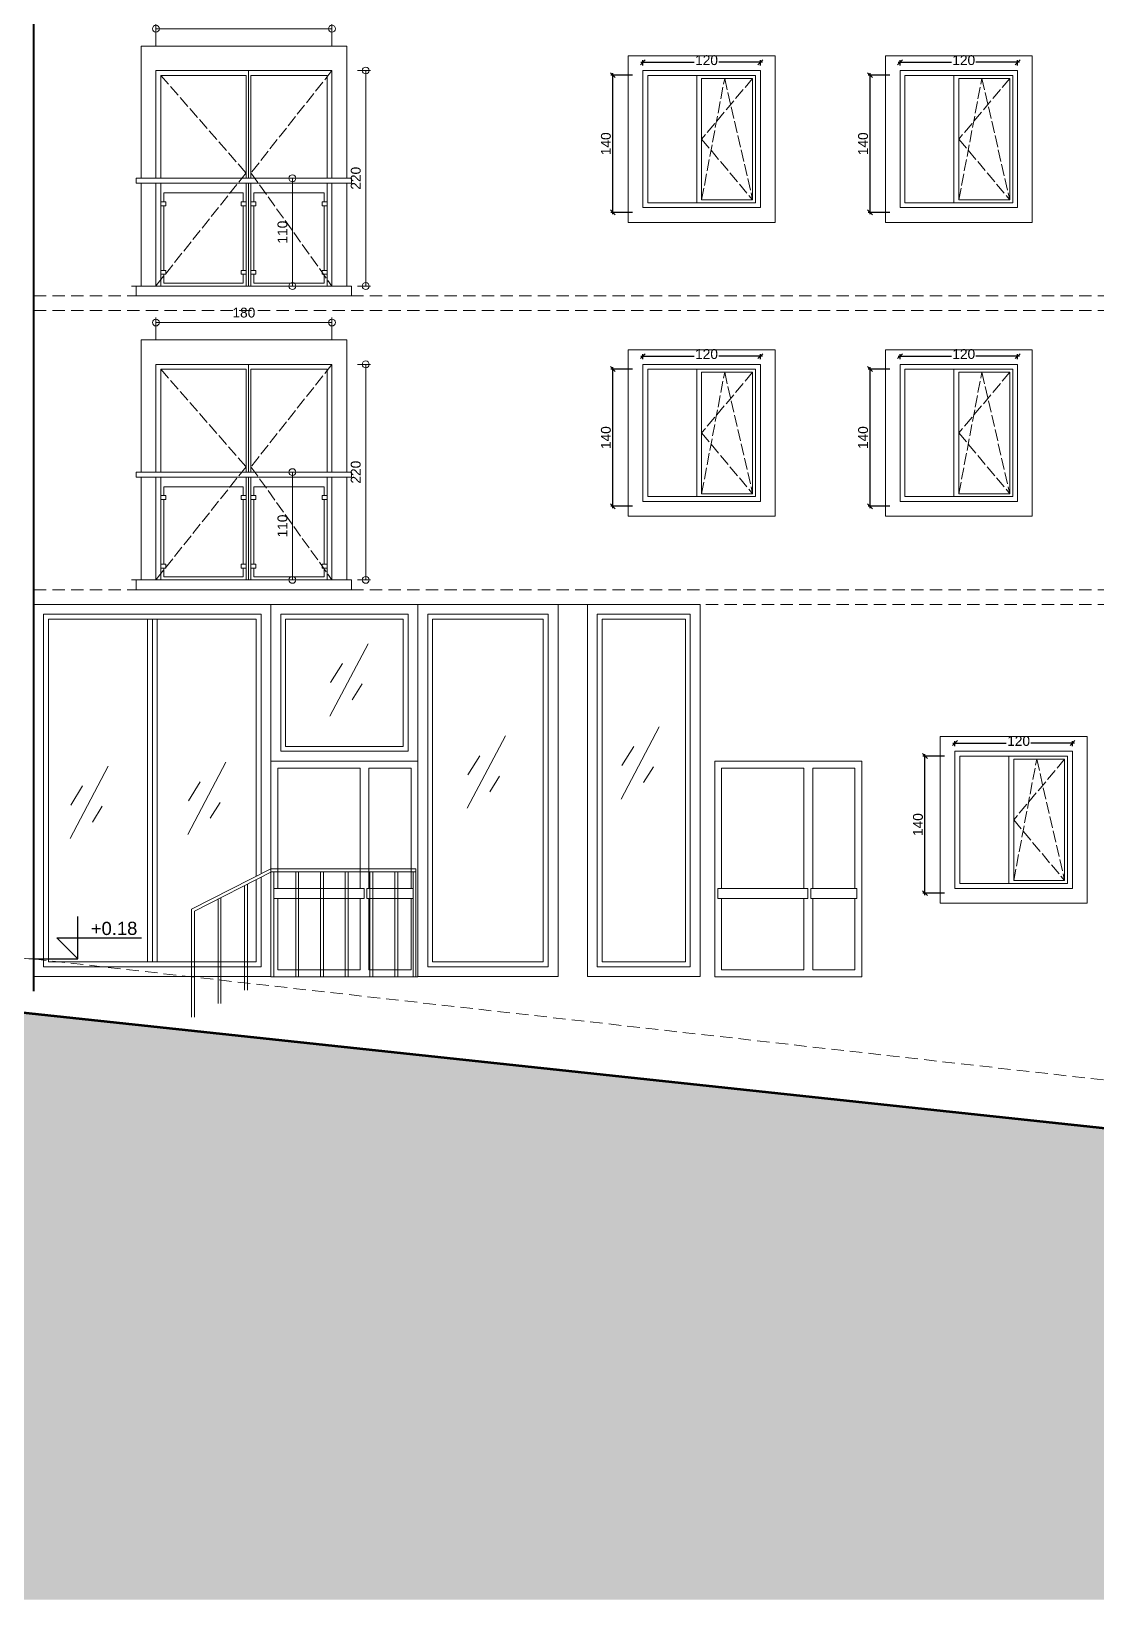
# Model space of a CAD drawing. Header units: millimetres. Extents: x 2990 to 12965, y 2692 to 30610.
# Drawn here: x 8944 to 10031, y 27394 to 28995 of the extents above; entities that cross this region are included whole.
import ezdxf

# ---------------------------------------------------------------- set-up
doc = ezdxf.new("R2010")
doc.units = ezdxf.units.MM
doc.linetypes.add('ACAD_ISO02W100', pattern=[15, 12, -3])
doc.linetypes.add('HIDDENX2', pattern=[19.05, 12.7, -6.35])
for name, color, linetype, lineweight in [('SEM_DUVAR1', 136, 'Continuous', 40), ('SEM_IC OLCU', 140, 'Continuous', 13), ('SEM_KOLON1', 244, 'Continuous', 60), ('SEM_MERDİVEN1', 15, 'Continuous', 13), ('SEM_PENCERE', 133, 'Continuous', 13), ('SEM_TARAMA', 253, 'Continuous', 5), ('SEM_TEFRIS', 225, 'Continuous', 9), ('SEM_YAZI2', 53, 'Continuous', 9)]:
    doc.layers.add(name, color=color, linetype=linetype, lineweight=lineweight)
doc.layers.add('SEM_KOT', color=173, linetype='Continuous')
doc.styles.add('arial_1_18', font='arial.ttf', dxfattribs={"height": 0.2})
doc.styles.get("Standard").update_dxf_attribs({"font": 'arial.ttf'})
doc.styles.add('ÖLÇÜ YAZI', font='arial.ttf')
doc.dimstyles.new('1-50-İC', dxfattribs={"dimtxt": 10, "dimasz": 7, "dimexe": 5, "dimexo": 25, "dimgap": 5, "dimtad": 1, "dimdec": 0, "dimtxsty": 'Standard', "dimblk": 'ORIGIN', "dimcen": 5, "dimdle": 7, "dimclrd": 256, "dimclre": 256, "dimclrt": 256, "dimadec": 0, "dimazin": 0, "dimtfac": 1, "dimtdec": 0, "dimtix": 1, "dimtmove": 0, "dimatfit": 3, "dimldrblk": 'ORIGIN', "dimfxl": 1, "dimlwd": -1, "dimlwe": -1, "dimarcsym": 0})
doc.dimstyles.new('ÖLÇÜ50', dxfattribs={"dimscale": 100, "dimtxt": 0.1, "dimasz": 0.05, "dimexe": 0.02, "dimexo": 0.1, "dimgap": 0.02, "dimtad": 1, "dimdec": 0, "dimrnd": 0.5, "dimzin": 9, "dimdsep": 46, "dimtxsty": 'ÖLÇÜ YAZI', "dimblk": 'OBLIQUE', "dimcen": 0, "dimdle": 0.02, "dimclrd": 256, "dimclre": 256, "dimclrt": 256, "dimadec": 0, "dimazin": 0, "dimtfac": 1, "dimtdec": 0, "dimtix": 1, "dimtmove": 2, "dimatfit": 3, "dimldrblk": 'DOT', "dimfxl": 0.2, "dimfxlon": 1, "dimarcsym": 0})

# ---------------------------------------------------------------- blocks, each defined once
blk = doc.blocks.new('_Oblique')
at = {"color": 0, "linetype": 'ByBlock', "lineweight": -2}
blk.add_line((-0.5, -0.5), (0.5, 0.5), dxfattribs=at)
blk = doc.blocks.new('*D1835')
at = {"layer": 'Defpoints', "color": 0, "transparency": 16777216}
for p in [(9856.1, 28255.4), (9887.8, 28255.4), (9887.8, 28115.4)]:
    blk.add_point(p, dxfattribs=at)
at = {"layer": 'SEM_IC OLCU', "lineweight": -2, "transparency": 16777216}
for p, q in [((9856.1, 28113.4), (9856.1, 28257.4)), ((9876.1, 28255.4), (9854.1, 28255.4)), ((9876.1, 28115.4), (9854.1, 28115.4))]:
    blk.add_line(p, q, dxfattribs=at)
at = {"layer": 'SEM_IC OLCU', "lineweight": -2, "transparency": 16777216, "xscale": 5, "yscale": 5, "zscale": 5}
for p, rotation in [((9856.1, 28255.4), 90), ((9856.1, 28115.4), 270)]:
    blk.add_blockref('_Oblique', p, dxfattribs=dict(at, rotation=rotation))
at = {"layer": 'SEM_IC OLCU', "transparency": 16777216, "insert": (9849, 28185.4), "char_height": 10, "attachment_point": 5, "rotation": 90, "style": 'ÖLÇÜ YAZI'}
blk.add_mtext('140', dxfattribs=at)
blk = doc.blocks.new('_Dot')
at = {"color": 0, "linetype": 'ByBlock', "lineweight": -2}
blk.add_line((-0.5, 0), (-1, 0), dxfattribs=at)
at = {"color": 0, "linetype": 'ByBlock', "const_width": 0.5}
blk.add_lwpolyline([(-0.25, 0, 1), (0.25, 0, 1)], format="xyb", close=True, dxfattribs=at)
blk = doc.blocks.new('*D1836')
at = {"layer": 'Defpoints', "color": 0, "transparency": 16777216}
for p in [(10006.7, 28268.6), (9886.7, 28255.4), (10006.7, 28255.4)]:
    blk.add_point(p, dxfattribs=at)
at = {"layer": 'SEM_IC OLCU', "lineweight": -2, "transparency": 16777216}
for p, q in [((9884.7, 28268.6), (9939.1, 28268.6)), ((9886.7, 28265.4), (9886.7, 28270.6)), ((10008.7, 28268.6), (9964.2, 28268.6)), ((10006.7, 28265.4), (10006.7, 28270.6))]:
    blk.add_line(p, q, dxfattribs=at)
at = {"layer": 'SEM_IC OLCU', "lineweight": -2, "transparency": 16777216, "xscale": 5, "yscale": 5, "zscale": 5, "rotation": 180}
blk.add_blockref('_Oblique', (9886.7, 28268.6), dxfattribs=at)
at = {"layer": 'SEM_IC OLCU', "lineweight": -2, "transparency": 16777216, "xscale": 5, "yscale": 5, "zscale": 5}
blk.add_blockref('_Oblique', (10006.7, 28268.6), dxfattribs=at)
at = {"layer": 'SEM_IC OLCU', "transparency": 16777216, "insert": (9951.7, 28270.7), "char_height": 10, "attachment_point": 5, "style": 'ÖLÇÜ YAZI'}
blk.add_mtext('120', dxfattribs=at)
blk = doc.blocks.new('gfdg')
at = {"layer": 'SEM_TEFRIS'}
for points in [[(35054, 5138.7), (35204, 5138.7), (35204, 5358.7), (35054, 5358.7)], [(35057, 5218.7), (35057, 5228.7), (35149, 5228.7), (35149, 5218.7)], [(35152, 5228.7), (35199, 5228.7), (35199, 5218.7), (35152, 5218.7)]]:
    blk.add_lwpolyline(points, close=True, dxfattribs=at)
for points in [[(35145, 5228.7), (35145, 5351.7), (35061, 5351.7), (35061, 5228.7)], [(35197, 5228.7), (35197, 5351.7), (35154, 5351.7), (35154, 5228.7)], [(35061, 5171.7), (35061, 5218.7), (35061, 5145.7), (35145, 5145.7), (35145, 5218.7)], [(35154, 5211.7), (35154, 5218.7), (35154, 5145.7), (35197, 5145.7), (35197, 5218.7)]]:
    blk.add_lwpolyline(points, dxfattribs=at)
blk = doc.blocks.new('_Origin')
at = {"color": 0, "linetype": 'ByBlock', "lineweight": -2}
blk.add_line((0, 0), (-1, 0), dxfattribs=at)
blk.add_circle((0, 0), 0.5, dxfattribs=at)
blk = doc.blocks.new('*D1837')
at = {"layer": 'Defpoints', "color": 0, "transparency": 16777216}
for p in [(9210.5, 28545.2), (9210.5, 28435.2), (9210.5, 28435.2)]:
    blk.add_point(p, dxfattribs=at)
at = {"layer": 'SEM_IC OLCU', "transparency": 16777216}
for p, q in [((9235.5, 28545.2), (9215.5, 28545.2)), ((9210.5, 28538.2), (9210.5, 28442.2)), ((9235.5, 28435.2), (9215.5, 28435.2))]:
    blk.add_line(p, q, dxfattribs=at)
at = {"layer": 'SEM_IC OLCU', "transparency": 16777216, "xscale": 7, "yscale": 7, "zscale": 7}
for p, rotation in [((9210.5, 28545.2), 90), ((9210.5, 28435.2), 270)]:
    blk.add_blockref('_Origin', p, dxfattribs=dict(at, rotation=rotation))
at = {"layer": 'SEM_IC OLCU', "transparency": 16777216, "insert": (9200.4, 28490.2), "char_height": 10, "attachment_point": 5, "rotation": 90}
blk.add_mtext('110', dxfattribs=at)
blk = doc.blocks.new('*D1838')
at = {"layer": 'Defpoints', "color": 0, "transparency": 16777216}
for p in [(9252, 28655.2), (9252, 28435.2), (9285.3, 28435.2)]:
    blk.add_point(p, dxfattribs=at)
at = {"layer": 'SEM_IC OLCU', "transparency": 16777216}
for p, q in [((9277, 28655.2), (9290.3, 28655.2)), ((9285.3, 28648.2), (9285.3, 28442.2)), ((9277, 28435.2), (9290.3, 28435.2))]:
    blk.add_line(p, q, dxfattribs=at)
at = {"layer": 'SEM_IC OLCU', "transparency": 16777216, "xscale": 7, "yscale": 7, "zscale": 7}
for p, rotation in [((9285.3, 28655.2), 90), ((9285.3, 28435.2), 270)]:
    blk.add_blockref('_Origin', p, dxfattribs=dict(at, rotation=rotation))
at = {"layer": 'SEM_IC OLCU', "transparency": 16777216, "insert": (9275.2, 28545.2), "char_height": 10, "attachment_point": 5, "rotation": 90}
blk.add_mtext('220', dxfattribs=at)
blk = doc.blocks.new('*D1839')
at = {"layer": 'Defpoints', "color": 0, "transparency": 16777216}
for p in [(9250.9, 28697.9), (9071.2, 28655.2), (9250.9, 28655.2)]:
    blk.add_point(p, dxfattribs=at)
at = {"layer": 'SEM_IC OLCU', "transparency": 16777216}
for p, q in [((9071.2, 28680.2), (9071.2, 28702.9)), ((9078.2, 28697.9), (9243.9, 28697.9)), ((9250.9, 28680.2), (9250.9, 28702.9))]:
    blk.add_line(p, q, dxfattribs=at)
at = {"layer": 'SEM_IC OLCU', "transparency": 16777216, "xscale": 7, "yscale": 7, "zscale": 7, "rotation": 180}
blk.add_blockref('_Origin', (9071.2, 28697.9), dxfattribs=at)
at = {"layer": 'SEM_IC OLCU', "transparency": 16777216, "xscale": 7, "yscale": 7, "zscale": 7}
blk.add_blockref('_Origin', (9250.9, 28697.9), dxfattribs=at)
at = {"layer": 'SEM_IC OLCU', "transparency": 16777216, "insert": (9161, 28708), "char_height": 10, "attachment_point": 5}
blk.add_mtext('180', dxfattribs=at)
blk = doc.blocks.new('*D1840')
at = {"layer": 'Defpoints', "color": 0, "transparency": 16777216}
for p in [(9537.6, 28650.4), (9569.3, 28650.4), (9569.3, 28510.4)]:
    blk.add_point(p, dxfattribs=at)
at = {"layer": 'SEM_IC OLCU', "lineweight": -2, "transparency": 16777216}
for p, q in [((9557.6, 28650.4), (9535.6, 28650.4)), ((9537.6, 28508.4), (9537.6, 28652.4)), ((9557.6, 28510.4), (9535.6, 28510.4))]:
    blk.add_line(p, q, dxfattribs=at)
at = {"layer": 'SEM_IC OLCU', "lineweight": -2, "transparency": 16777216, "xscale": 5, "yscale": 5, "zscale": 5}
for p, rotation in [((9537.6, 28650.4), 90), ((9537.6, 28510.4), 270)]:
    blk.add_blockref('_Oblique', p, dxfattribs=dict(at, rotation=rotation))
at = {"layer": 'SEM_IC OLCU', "transparency": 16777216, "insert": (9530.5, 28580.4), "char_height": 10, "attachment_point": 5, "rotation": 90, "style": 'ÖLÇÜ YAZI'}
blk.add_mtext('140', dxfattribs=at)
blk = doc.blocks.new('*D1841')
at = {"layer": 'Defpoints', "color": 0, "transparency": 16777216}
for p in [(9688.2, 28663.6), (9568.2, 28650.4), (9688.2, 28650.4)]:
    blk.add_point(p, dxfattribs=at)
at = {"layer": 'SEM_IC OLCU', "lineweight": -2, "transparency": 16777216}
for p, q in [((9566.2, 28663.6), (9620.6, 28663.6)), ((9568.2, 28660.4), (9568.2, 28665.6)), ((9690.2, 28663.6), (9645.7, 28663.6)), ((9688.2, 28660.4), (9688.2, 28665.6))]:
    blk.add_line(p, q, dxfattribs=at)
at = {"layer": 'SEM_IC OLCU', "lineweight": -2, "transparency": 16777216, "xscale": 5, "yscale": 5, "zscale": 5, "rotation": 180}
blk.add_blockref('_Oblique', (9568.2, 28663.6), dxfattribs=at)
at = {"layer": 'SEM_IC OLCU', "lineweight": -2, "transparency": 16777216, "xscale": 5, "yscale": 5, "zscale": 5}
blk.add_blockref('_Oblique', (9688.2, 28663.6), dxfattribs=at)
at = {"layer": 'SEM_IC OLCU', "transparency": 16777216, "insert": (9633.2, 28665.7), "char_height": 10, "attachment_point": 5, "style": 'ÖLÇÜ YAZI'}
blk.add_mtext('120', dxfattribs=at)
blk = doc.blocks.new('*D1842')
at = {"layer": 'Defpoints', "color": 0, "transparency": 16777216}
for p in [(9800.1, 28650.4), (9831.8, 28650.4), (9831.8, 28510.4)]:
    blk.add_point(p, dxfattribs=at)
at = {"layer": 'SEM_IC OLCU', "lineweight": -2, "transparency": 16777216}
for p, q in [((9820.1, 28650.4), (9798.1, 28650.4)), ((9800.1, 28508.4), (9800.1, 28652.4)), ((9820.1, 28510.4), (9798.1, 28510.4))]:
    blk.add_line(p, q, dxfattribs=at)
at = {"layer": 'SEM_IC OLCU', "lineweight": -2, "transparency": 16777216, "xscale": 5, "yscale": 5, "zscale": 5}
for p, rotation in [((9800.1, 28650.4), 90), ((9800.1, 28510.4), 270)]:
    blk.add_blockref('_Oblique', p, dxfattribs=dict(at, rotation=rotation))
at = {"layer": 'SEM_IC OLCU', "transparency": 16777216, "insert": (9793, 28580.4), "char_height": 10, "attachment_point": 5, "rotation": 90, "style": 'ÖLÇÜ YAZI'}
blk.add_mtext('140', dxfattribs=at)
blk = doc.blocks.new('*D1843')
at = {"layer": 'Defpoints', "color": 0, "transparency": 16777216}
for p in [(9950.7, 28663.6), (9830.7, 28650.4), (9950.7, 28650.4)]:
    blk.add_point(p, dxfattribs=at)
at = {"layer": 'SEM_IC OLCU', "lineweight": -2, "transparency": 16777216}
for p, q in [((9828.7, 28663.6), (9883.1, 28663.6)), ((9830.7, 28660.4), (9830.7, 28665.6)), ((9952.7, 28663.6), (9908.2, 28663.6)), ((9950.7, 28660.4), (9950.7, 28665.6))]:
    blk.add_line(p, q, dxfattribs=at)
at = {"layer": 'SEM_IC OLCU', "lineweight": -2, "transparency": 16777216, "xscale": 5, "yscale": 5, "zscale": 5, "rotation": 180}
blk.add_blockref('_Oblique', (9830.7, 28663.6), dxfattribs=at)
at = {"layer": 'SEM_IC OLCU', "lineweight": -2, "transparency": 16777216, "xscale": 5, "yscale": 5, "zscale": 5}
blk.add_blockref('_Oblique', (9950.7, 28663.6), dxfattribs=at)
at = {"layer": 'SEM_IC OLCU', "transparency": 16777216, "insert": (9895.7, 28665.7), "char_height": 10, "attachment_point": 5, "style": 'ÖLÇÜ YAZI'}
blk.add_mtext('120', dxfattribs=at)
blk = doc.blocks.new('*D1846')
at = {"layer": 'Defpoints', "color": 0, "transparency": 16777216}
for p in [(9210.5, 28845.2), (9210.5, 28735.2), (9210.5, 28735.2)]:
    blk.add_point(p, dxfattribs=at)
at = {"layer": 'SEM_IC OLCU', "transparency": 16777216}
for p, q in [((9210.5, 28838.2), (9210.5, 28742.2)), ((9235.5, 28845.2), (9215.5, 28845.2)), ((9235.5, 28735.2), (9215.5, 28735.2))]:
    blk.add_line(p, q, dxfattribs=at)
at = {"layer": 'SEM_IC OLCU', "transparency": 16777216, "xscale": 7, "yscale": 7, "zscale": 7}
for p, rotation in [((9210.5, 28845.2), 90), ((9210.5, 28735.2), 270)]:
    blk.add_blockref('_Origin', p, dxfattribs=dict(at, rotation=rotation))
at = {"layer": 'SEM_IC OLCU', "transparency": 16777216, "insert": (9200.4, 28790.2), "char_height": 10, "attachment_point": 5, "rotation": 90}
blk.add_mtext('110', dxfattribs=at)
blk = doc.blocks.new('*D1847')
at = {"layer": 'Defpoints', "color": 0, "transparency": 16777216}
for p in [(9252, 28955.2), (9252, 28735.2), (9285.3, 28735.2)]:
    blk.add_point(p, dxfattribs=at)
at = {"layer": 'SEM_IC OLCU', "transparency": 16777216}
for p, q in [((9277, 28955.2), (9290.3, 28955.2)), ((9285.3, 28948.2), (9285.3, 28742.2)), ((9277, 28735.2), (9290.3, 28735.2))]:
    blk.add_line(p, q, dxfattribs=at)
at = {"layer": 'SEM_IC OLCU', "transparency": 16777216, "xscale": 7, "yscale": 7, "zscale": 7}
for p, rotation in [((9285.3, 28955.2), 90), ((9285.3, 28735.2), 270)]:
    blk.add_blockref('_Origin', p, dxfattribs=dict(at, rotation=rotation))
at = {"layer": 'SEM_IC OLCU', "transparency": 16777216, "insert": (9275.2, 28845.2), "char_height": 10, "attachment_point": 5, "rotation": 90}
blk.add_mtext('220', dxfattribs=at)
blk = doc.blocks.new('*D1848')
at = {"layer": 'Defpoints', "color": 0, "transparency": 16777216}
for p in [(9250.9, 28997.9), (9071.2, 28955.2), (9250.9, 28955.2)]:
    blk.add_point(p, dxfattribs=at)
at = {"layer": 'SEM_IC OLCU', "transparency": 16777216}
for p, q in [((9071.2, 28980.2), (9071.2, 29002.9)), ((9078.2, 28997.9), (9243.9, 28997.9)), ((9250.9, 28980.2), (9250.9, 29002.9))]:
    blk.add_line(p, q, dxfattribs=at)
at = {"layer": 'SEM_IC OLCU', "transparency": 16777216, "xscale": 7, "yscale": 7, "zscale": 7, "rotation": 180}
blk.add_blockref('_Origin', (9071.2, 28997.9), dxfattribs=at)
at = {"layer": 'SEM_IC OLCU', "transparency": 16777216, "xscale": 7, "yscale": 7, "zscale": 7}
blk.add_blockref('_Origin', (9250.9, 28997.9), dxfattribs=at)
at = {"layer": 'SEM_IC OLCU', "transparency": 16777216, "insert": (9161, 29008), "char_height": 10, "attachment_point": 5}
blk.add_mtext('180', dxfattribs=at)
blk = doc.blocks.new('*D1849')
at = {"layer": 'Defpoints', "color": 0, "transparency": 16777216}
for p in [(9537.6, 28950.4), (9569.3, 28950.4), (9569.3, 28810.4)]:
    blk.add_point(p, dxfattribs=at)
at = {"layer": 'SEM_IC OLCU', "lineweight": -2, "transparency": 16777216}
for p, q in [((9557.6, 28950.4), (9535.6, 28950.4)), ((9537.6, 28808.4), (9537.6, 28952.4)), ((9557.6, 28810.4), (9535.6, 28810.4))]:
    blk.add_line(p, q, dxfattribs=at)
at = {"layer": 'SEM_IC OLCU', "lineweight": -2, "transparency": 16777216, "xscale": 5, "yscale": 5, "zscale": 5}
for p, rotation in [((9537.6, 28950.4), 90), ((9537.6, 28810.4), 270)]:
    blk.add_blockref('_Oblique', p, dxfattribs=dict(at, rotation=rotation))
at = {"layer": 'SEM_IC OLCU', "transparency": 16777216, "insert": (9530.5, 28880.4), "char_height": 10, "attachment_point": 5, "rotation": 90, "style": 'ÖLÇÜ YAZI'}
blk.add_mtext('140', dxfattribs=at)
blk = doc.blocks.new('*D1850')
at = {"layer": 'Defpoints', "color": 0, "transparency": 16777216}
for p in [(9688.2, 28963.6), (9568.2, 28950.4), (9688.2, 28950.4)]:
    blk.add_point(p, dxfattribs=at)
at = {"layer": 'SEM_IC OLCU', "lineweight": -2, "transparency": 16777216}
for p, q in [((9566.2, 28963.6), (9620.6, 28963.6)), ((9568.2, 28960.4), (9568.2, 28965.6)), ((9690.2, 28963.6), (9645.7, 28963.6)), ((9688.2, 28960.4), (9688.2, 28965.6))]:
    blk.add_line(p, q, dxfattribs=at)
at = {"layer": 'SEM_IC OLCU', "lineweight": -2, "transparency": 16777216, "xscale": 5, "yscale": 5, "zscale": 5, "rotation": 180}
blk.add_blockref('_Oblique', (9568.2, 28963.6), dxfattribs=at)
at = {"layer": 'SEM_IC OLCU', "lineweight": -2, "transparency": 16777216, "xscale": 5, "yscale": 5, "zscale": 5}
blk.add_blockref('_Oblique', (9688.2, 28963.6), dxfattribs=at)
at = {"layer": 'SEM_IC OLCU', "transparency": 16777216, "insert": (9633.2, 28965.7), "char_height": 10, "attachment_point": 5, "style": 'ÖLÇÜ YAZI'}
blk.add_mtext('120', dxfattribs=at)
blk = doc.blocks.new('*D1851')
at = {"layer": 'Defpoints', "color": 0, "transparency": 16777216}
for p in [(9800.1, 28950.4), (9831.8, 28950.4), (9831.8, 28810.4)]:
    blk.add_point(p, dxfattribs=at)
at = {"layer": 'SEM_IC OLCU', "lineweight": -2, "transparency": 16777216}
for p, q in [((9820.1, 28950.4), (9798.1, 28950.4)), ((9800.1, 28808.4), (9800.1, 28952.4)), ((9820.1, 28810.4), (9798.1, 28810.4))]:
    blk.add_line(p, q, dxfattribs=at)
at = {"layer": 'SEM_IC OLCU', "lineweight": -2, "transparency": 16777216, "xscale": 5, "yscale": 5, "zscale": 5}
for p, rotation in [((9800.1, 28950.4), 90), ((9800.1, 28810.4), 270)]:
    blk.add_blockref('_Oblique', p, dxfattribs=dict(at, rotation=rotation))
at = {"layer": 'SEM_IC OLCU', "transparency": 16777216, "insert": (9793, 28880.4), "char_height": 10, "attachment_point": 5, "rotation": 90, "style": 'ÖLÇÜ YAZI'}
blk.add_mtext('140', dxfattribs=at)
blk = doc.blocks.new('*D1852')
at = {"layer": 'Defpoints', "color": 0, "transparency": 16777216}
for p in [(9950.7, 28963.6), (9830.7, 28950.4), (9950.7, 28950.4)]:
    blk.add_point(p, dxfattribs=at)
at = {"layer": 'SEM_IC OLCU', "lineweight": -2, "transparency": 16777216}
for p, q in [((9828.7, 28963.6), (9883.1, 28963.6)), ((9830.7, 28960.4), (9830.7, 28965.6)), ((9952.7, 28963.6), (9908.2, 28963.6)), ((9950.7, 28960.4), (9950.7, 28965.6))]:
    blk.add_line(p, q, dxfattribs=at)
at = {"layer": 'SEM_IC OLCU', "lineweight": -2, "transparency": 16777216, "xscale": 5, "yscale": 5, "zscale": 5, "rotation": 180}
blk.add_blockref('_Oblique', (9830.7, 28963.6), dxfattribs=at)
at = {"layer": 'SEM_IC OLCU', "lineweight": -2, "transparency": 16777216, "xscale": 5, "yscale": 5, "zscale": 5}
blk.add_blockref('_Oblique', (9950.7, 28963.6), dxfattribs=at)
at = {"layer": 'SEM_IC OLCU', "transparency": 16777216, "insert": (9895.7, 28965.7), "char_height": 10, "attachment_point": 5, "style": 'ÖLÇÜ YAZI'}
blk.add_mtext('120', dxfattribs=at)
blk = doc.blocks.new('ertywer')
at = {"layer": 'SEM_KOT'}
for points in [[(27325.5, 7111.4), (27325.5, 7171.4)], [(27325.5, 7111.4), (27295.5, 7141.4)], [(27295.5, 7141.4), (27415.5, 7141.4)], [(27262.9, 7111.4), (27325.5, 7111.4)]]:
    blk.add_lwpolyline(points, dxfattribs=at)

msp = doc.modelspace()

# ---------------------------------------------------------------- hatches: boundary and pattern name
at = {"layer": 'SEM_TARAMA', "linetype": 'HIDDENX2', "transparency": 33554633}
h = msp.add_hatch(dxfattribs=at)
h.set_pattern_fill('AR-CONC', color=256)
h.set_pattern_definition([(50, (-44877.8, 14458.52), (182.18467, -15.9391), [19.05, -209.55]), (355, (-44877.8, 14458.52), (-35.2434, 191.05685), [15.24, -167.6406]), (100.45144, (-44862.62, 14457.19), (146.94125, 175.11775), [16.19, -178.09024]), (46.1842, (-44877.8, 14509.32), (271.079, -42.0423), [28.575, -314.325]), (96.63556, (-44855.21, 14505.82), (237.4041, 247.4261), [24.285, -267.1356]), (351.18415, (-44877.8, 14509.32), (237.4041, 247.4261), [22.86, -251.4597]), (21, (-44852.4, 14496.62), (151.6144, -102.2652), [19.05, -209.55]), (326, (-44852.4, 14496.62), (61.802, 184.18797), [15.24, -167.64]), (71.45144, (-44839.77, 14488.1), (213.4164, 81.92277), [16.19, -178.08994]), (37.5, (-44877.805, 14458.52), (3.0886, 84.55504), [0, -165.608, 0, -170.18, 0, -168.275]), (7.5, (-44877.805, 14458.52), (66.81966, 100.18057), [0, -97.028, 0, -161.798, 0, -64.135]), (327.5, (-44934.45, 14458.52), (135.590595, -5.728744), [0, -63.5, 0, -198.12, 0, -262.89]), (317.5, (-44959.85, 14458.52), (148.12918, 25.4265), [0, -82.55, 0, -131.572, 0, -186.69])])
h.paths.add_polyline_path([(11933.6, 27394.2), (11933.6, 27673.2), (11924.2, 27674.2), (11888.5, 27674.2), (11888.5, 27678), (10922.3, 27781.2), (10922.3, 27550.2), (10982.3, 27550.2), (10982.3, 27470.2), (10922.3, 27470.2), (8946.6, 27470.2), (8946.6, 27992.3), (8941.6, 27992.8), (8941.6, 27645.2), (7362.1, 27645.2), (7302.1, 27645.2), (7302.1, 27725.2), (7362.1, 27725.2), (7362.1, 28125.2), (7362.1, 28161.6), (6861.1, 28215.2), (6861.1, 27394.2)])
h.paths.add_polyline_path([(7362.1, 27725.2), (7302.1, 27725.2), (7302.1, 27645.2), (7362.1, 27645.2), (8941.6, 27645.2), (8941.6, 27725.2)], flags=17)
h.paths.add_polyline_path([(10922.3, 27470.2), (10982.3, 27470.2), (10982.3, 27550.2), (10922.3, 27550.2), (8946.6, 27550.2), (8946.6, 27470.2)], flags=16)
h.paths.add_polyline_path([(10897.3, 27550.2), (10897.3, 27650.2), (8971.6, 27650.2), (8971.6, 27550.2)], flags=16)
h.paths.add_polyline_path([(8946.6, 27670.2), (8946.6, 27550.2), (8971.6, 27550.2), (8971.6, 27650.2), (10897.3, 27650.2), (10897.3, 27550.2), (10922.3, 27550.2), (10922.3, 27670.2)], flags=17)
h.paths.add_polyline_path([(8916.6, 27725.2), (8916.6, 27805.2), (7387.1, 27805.2), (7387.1, 27725.2)], flags=16)
h.paths.add_polyline_path([(8946.6, 27670.2), (10922.3, 27670.2), (10922.3, 27781.2), (8946.6, 27992.3)], flags=17)
h.paths.add_polyline_path([(8941.6, 27825.2), (7362.1, 27825.2), (7362.1, 27725.2), (7387.1, 27725.2), (7387.1, 27805.2), (8916.6, 27805.2), (8916.6, 27725.2), (8941.6, 27725.2)], flags=17)
h.paths.add_polyline_path([(8941.6, 27825.2), (8941.6, 27992.8), (7843.8, 28110.2), (7421.2, 28110.2), (7421.2, 27825.2)], flags=17)
h.paths.add_polyline_path([(7362.1, 27825.2), (7421.2, 27825.2), (7421.2, 28110.2), (7362.1, 28110.2)], flags=17)
h.paths.add_polyline_path([(7421.2, 28125.2), (7421.2, 28155.3), (7362.1, 28161.6), (7362.1, 28125.2)], flags=17)
h.paths.add_polyline_path([(7421.2, 28110.2), (7421.2, 28125.2), (7362.1, 28125.2), (7362.1, 28110.2)], flags=17)
h.paths.add_polyline_path([(7421.2, 28155.3), (7421.2, 28125.2), (7703.4, 28125.2)], flags=17)
h.paths.add_polyline_path([(7843.8, 28110.2), (7703.4, 28125.2), (7421.2, 28125.2), (7421.2, 28110.2)], flags=17)
h.paths.add_polyline_path([(11825.1, 27673.8), (11889.3, 27673.5), (11889.4, 27694.1), (11825.1, 27694.4)], flags=24)
h.paths.add_polyline_path([(6846.6, 27649.8), (7013.2, 27649), (7013.3, 27669.9), (6846.7, 27670.6)], flags=9)
h.paths.add_polyline_path([(6848, 27727.9), (7018.9, 27727.2), (7019.1, 27751.7), (6848.1, 27752.5)], flags=9)
h.paths.add_polyline_path([(6920.4, 27935.1), (7151.3, 27935.1), (7151.3, 27967.7), (6920.4, 27967.7)], flags=24)
h.paths.add_polyline_path([(11794.2, 27473.2), (11960.8, 27472.5), (11960.9, 27493.3), (11794.3, 27494.1)], flags=9)
h.paths.add_polyline_path([(11790.5, 27552.6), (11961.4, 27551.8), (11961.5, 27576.4), (11790.6, 27577.2)], flags=9)

# ---------------------------------------------------------------- linework, layer by layer
at = {"layer": 'SEM_DUVAR1'}
for p, q in [((8946.6, 28410.2), (8946.6, 30305.2)), ((8946.6, 28015.2), (8946.6, 28425.2))]:
    msp.add_line(p, q, dxfattribs=at)
at = {"layer": 'SEM_KOLON1'}
msp.add_line((6861.1, 28215.2), (11933.6, 27673.2), dxfattribs=at)
at = {"layer": 'SEM_MERDİVEN1'}
for p, q in [((9188.6, 28140.2), (9107.6, 28098.9)), ((9189.3, 28137.2), (9110.6, 28097.1)), ((9336.6, 28140.2), (9188.6, 28140.2)), ((9188.6, 28030.2), (9188.6, 28137.2)), ((9336.6, 28137.2), (9189.3, 28137.2)), ((9191.6, 28030.2), (9191.6, 28137.2)), ((9213.9, 28030.2), (9213.9, 28137.2)), ((9216.9, 28030.2), (9216.9, 28137.2)), ((9239.2, 28030.2), (9239.2, 28137.2)), ((9242.2, 28030.2), (9242.2, 28137.2)), ((9264.5, 28030.2), (9264.5, 28137.2)), ((9267.5, 28030.2), (9267.5, 28137.2)), ((9289.7, 28030.2), (9289.7, 28137.2)), ((9292.7, 28030.2), (9292.7, 28137.2)), ((9315, 28030.2), (9315, 28137.2)), ((9318, 28030.2), (9318, 28137.2)), ((9333.6, 28030.2), (9333.6, 28137.2)), ((9336.6, 28030.2), (9336.6, 28140.2)), ((9161.6, 28016.4), (9161.6, 28123)), ((9164.6, 28016.4), (9164.6, 28124.6)), ((9107.6, 27988.9), (9107.6, 28098.9)), ((9110.6, 27988.9), (9110.6, 28097.1)), ((9134.6, 28002.7), (9134.6, 28109.3)), ((9137.6, 28002.7), (9137.6, 28110.8))]:
    msp.add_line(p, q, dxfattribs=at)
at = {"layer": 'SEM_PENCERE'}
for p, q in [((9163.2, 28950.2, 0), (9163.2, 28845.2, 0)), ((9165.7, 28955.2, 0), (9165.7, 28845.2, 0)), ((9168.2, 28950.2, 0), (9168.2, 28845.2, 0)), ((9076.2, 28840.2, 0), (9051.2, 28840.2, 0)), ((9186.2, 28840.2, 0), (9071.2, 28840.2, 0)), ((9270.9, 28840.2, 0), (9128.7, 28840.2, 0)), ((9163.2, 28840.2, 0), (9163.2, 28740.2, 0)), ((9165.7, 28840.2, 0), (9165.7, 28735.2, 0)), ((9168.2, 28840.2, 0), (9168.2, 28740.2, 0)), ((9046.2, 28735.2, 0), (9076.2, 28735.2, 0)), ((9071.2, 28735.2, 0), (9186.2, 28735.2, 0)), ((9163.2, 28650.2, 0), (9163.2, 28545.2, 0)), ((9165.7, 28655.2, 0), (9165.7, 28545.2, 0)), ((9168.2, 28650.2, 0), (9168.2, 28545.2, 0)), ((9076.2, 28540.2, 0), (9051.2, 28540.2, 0)), ((9186.2, 28540.2, 0), (9071.2, 28540.2, 0)), ((9270.9, 28540.2, 0), (9128.7, 28540.2, 0)), ((9163.2, 28540.2, 0), (9163.2, 28440.2, 0)), ((9165.7, 28540.2, 0), (9165.7, 28435.2, 0)), ((9168.2, 28540.2, 0), (9168.2, 28440.2, 0)), ((9046.2, 28435.2, 0), (9076.2, 28435.2, 0)), ((9071.2, 28435.2, 0), (9186.2, 28435.2, 0))]:
    msp.add_line(p, q, dxfattribs=at)
at = {"layer": 'SEM_PENCERE', "transparency": 33554628}
for p, q in [((9623.2, 28950.2), (9623.2, 28820.2)), ((9885.7, 28950.2), (9885.7, 28820.2)), ((9623.2, 28650.2), (9623.2, 28520.2)), ((9885.7, 28650.2), (9885.7, 28520.2)), ((9941.7, 28255.2, 0), (9941.7, 28125.2, 0))]:
    msp.add_line(p, q, dxfattribs=at)
at = {"layer": 'SEM_PENCERE', "elevation": 0}
for points in [[(9056.2, 28845.2), (9056.2, 28980.2), (9265.9, 28980.2), (9265.9, 28845.2)], [(9071.2, 28845.2), (9071.2, 28955.2), (9250.9, 28955.2), (9250.9, 28845.2)], [(9076.2, 28845.2), (9076.2, 28950.2), (9163.2, 28950.2)], [(9168.2, 28950.2), (9245.9, 28950.2), (9245.9, 28845.2)], [(9270.9, 28840.2), (9270.9, 28845.2), (9051.2, 28845.2), (9051.2, 28840.2)], [(9076.2, 28845.2), (9051.2, 28845.2), (9051.2, 28840.2)], [(9056.2, 28840.2), (9056.2, 28735.2)], [(9250.9, 28840.2), (9250.9, 28735.2), (9071.2, 28735.2), (9071.2, 28840.2)], [(9071.2, 28840.2), (9071.2, 28735.2)], [(9071.2, 28840.2), (9071.2, 28735.2)], [(9076.2, 28740.2), (9076.2, 28840.2)], [(9076.2, 28840.2), (9076.2, 28735.2)], [(9076.2, 28840.2), (9076.2, 28735.2)], [(9163.2, 28840.2), (9163.2, 28735.2)], [(9163.2, 28840.2), (9163.2, 28735.2)], [(9168.2, 28840.2), (9168.2, 28735.2)], [(9168.2, 28840.2), (9168.2, 28735.2)], [(9245.9, 28840.2), (9245.9, 28740.2)], [(9245.9, 28840.2), (9245.9, 28735.2)], [(9250.9, 28840.2), (9250.9, 28735.2)], [(9265.9, 28840.2), (9265.9, 28735.2)], [(9076.2, 28821.2), (9081.2, 28821.2), (9081.2, 28817.2), (9076.2, 28817.2)], [(9079.2, 28821.2), (9079.2, 28830.2), (9160.2, 28830.2), (9160.2, 28821.2)], [(9079.2, 28751.2), (9079.2, 28817.2)], [(9163.2, 28821.2), (9158.2, 28821.2), (9158.2, 28817.2), (9163.2, 28817.2)], [(9160.2, 28817.2), (9160.2, 28751.2)], [(9168.2, 28821.2), (9173.2, 28821.2), (9173.2, 28817.2), (9168.2, 28817.2)], [(9171.2, 28821.2), (9171.2, 28830.2), (9196.1, 28830.2)], [(9171.2, 28751.2), (9171.2, 28817.2)], [(9196.1, 28830.2), (9242.9, 28830.2), (9242.9, 28821.2)], [(9245.9, 28821.2), (9240.9, 28821.2), (9240.9, 28817.2), (9245.9, 28817.2)], [(9242.9, 28817.2), (9242.9, 28751.2)], [(9076.2, 28751.2), (9081.2, 28751.2), (9081.2, 28747.2), (9076.2, 28747.2)], [(9160.2, 28747.2), (9160.2, 28738.2), (9079.2, 28738.2), (9079.2, 28747.2)], [(9163.2, 28751.2), (9158.2, 28751.2), (9158.2, 28747.2), (9163.2, 28747.2)], [(9168.2, 28751.2), (9173.2, 28751.2), (9173.2, 28747.2), (9168.2, 28747.2)], [(9196.1, 28738.2), (9171.2, 28738.2), (9171.2, 28747.2)], [(9242.9, 28747.2), (9242.9, 28738.2), (9196.1, 28738.2)], [(9245.9, 28751.2), (9240.9, 28751.2), (9240.9, 28747.2), (9245.9, 28747.2)], [(9056.2, 28545.2), (9056.2, 28680.2), (9265.9, 28680.2), (9265.9, 28545.2)], [(9071.2, 28545.2), (9071.2, 28655.2), (9250.9, 28655.2), (9250.9, 28545.2)], [(9076.2, 28545.2), (9076.2, 28650.2), (9163.2, 28650.2)], [(9168.2, 28650.2), (9245.9, 28650.2), (9245.9, 28545.2)], [(9270.9, 28540.2), (9270.9, 28545.2), (9051.2, 28545.2), (9051.2, 28540.2)], [(9076.2, 28545.2), (9051.2, 28545.2), (9051.2, 28540.2)], [(9056.2, 28540.2), (9056.2, 28435.2)], [(9250.9, 28540.2), (9250.9, 28435.2), (9071.2, 28435.2), (9071.2, 28540.2)], [(9071.2, 28540.2), (9071.2, 28435.2)], [(9071.2, 28540.2), (9071.2, 28435.2)], [(9076.2, 28440.2), (9076.2, 28540.2)], [(9076.2, 28540.2), (9076.2, 28435.2)], [(9076.2, 28540.2), (9076.2, 28435.2)], [(9079.2, 28521.2), (9079.2, 28530.2), (9160.2, 28530.2), (9160.2, 28521.2)], [(9163.2, 28540.2), (9163.2, 28435.2)], [(9163.2, 28540.2), (9163.2, 28435.2)], [(9168.2, 28540.2), (9168.2, 28435.2)], [(9168.2, 28540.2), (9168.2, 28435.2)], [(9171.2, 28521.2), (9171.2, 28530.2), (9196.1, 28530.2)], [(9196.1, 28530.2), (9242.9, 28530.2), (9242.9, 28521.2)], [(9245.9, 28540.2), (9245.9, 28440.2)], [(9245.9, 28540.2), (9245.9, 28435.2)], [(9250.9, 28540.2), (9250.9, 28435.2)], [(9265.9, 28540.2), (9265.9, 28435.2)], [(9076.2, 28521.2), (9081.2, 28521.2), (9081.2, 28517.2), (9076.2, 28517.2)], [(9079.2, 28451.2), (9079.2, 28517.2)], [(9163.2, 28521.2), (9158.2, 28521.2), (9158.2, 28517.2), (9163.2, 28517.2)], [(9160.2, 28517.2), (9160.2, 28451.2)], [(9168.2, 28521.2), (9173.2, 28521.2), (9173.2, 28517.2), (9168.2, 28517.2)], [(9171.2, 28451.2), (9171.2, 28517.2)], [(9245.9, 28521.2), (9240.9, 28521.2), (9240.9, 28517.2), (9245.9, 28517.2)], [(9242.9, 28517.2), (9242.9, 28451.2)], [(9076.2, 28451.2), (9081.2, 28451.2), (9081.2, 28447.2), (9076.2, 28447.2)], [(9163.2, 28451.2), (9158.2, 28451.2), (9158.2, 28447.2), (9163.2, 28447.2)], [(9168.2, 28451.2), (9173.2, 28451.2), (9173.2, 28447.2), (9168.2, 28447.2)], [(9245.9, 28451.2), (9240.9, 28451.2), (9240.9, 28447.2), (9245.9, 28447.2)], [(9160.2, 28447.2), (9160.2, 28438.2), (9079.2, 28438.2), (9079.2, 28447.2)], [(9196.1, 28438.2), (9171.2, 28438.2), (9171.2, 28447.2)], [(9242.9, 28447.2), (9242.9, 28438.2), (9196.1, 28438.2)]]:
    msp.add_lwpolyline(points, dxfattribs=at)
at = {"layer": 'SEM_PENCERE', "transparency": 33554628}
for points in [[(9553.2, 28970.2), (9703.2, 28970.2), (9703.2, 28800.2), (9553.2, 28800.2)], [(9815.7, 28970.2), (9965.7, 28970.2), (9965.7, 28800.2), (9815.7, 28800.2)], [(9568.2, 28955.2), (9688.2, 28955.2), (9688.2, 28815.2), (9568.2, 28815.2)], [(9573.2, 28950.2), (9683.2, 28950.2), (9683.2, 28820.2), (9573.2, 28820.2)], [(9680.2, 28947.2), (9628.2, 28947.2), (9628.2, 28823.2), (9680.2, 28823.2)], [(9830.7, 28955.2), (9950.7, 28955.2), (9950.7, 28815.2), (9830.7, 28815.2)], [(9835.7, 28950.2), (9945.7, 28950.2), (9945.7, 28820.2), (9835.7, 28820.2)], [(9942.7, 28947.2), (9890.7, 28947.2), (9890.7, 28823.2), (9942.7, 28823.2)], [(9553.2, 28670.2), (9703.2, 28670.2), (9703.2, 28500.2), (9553.2, 28500.2)], [(9815.7, 28670.2), (9965.7, 28670.2), (9965.7, 28500.2), (9815.7, 28500.2)], [(9568.2, 28655.2), (9688.2, 28655.2), (9688.2, 28515.2), (9568.2, 28515.2)], [(9573.2, 28650.2), (9683.2, 28650.2), (9683.2, 28520.2), (9573.2, 28520.2)], [(9680.2, 28647.2), (9628.2, 28647.2), (9628.2, 28523.2), (9680.2, 28523.2)], [(9830.7, 28655.2), (9950.7, 28655.2), (9950.7, 28515.2), (9830.7, 28515.2)], [(9835.7, 28650.2), (9945.7, 28650.2), (9945.7, 28520.2), (9835.7, 28520.2)], [(9942.7, 28647.2), (9890.7, 28647.2), (9890.7, 28523.2), (9942.7, 28523.2)]]:
    msp.add_lwpolyline(points, close=True, dxfattribs=at)
at = {"layer": 'SEM_PENCERE', "linetype": 'ACAD_ISO02W100', "elevation": 0}
for points in [[(9076.2, 28950.2), (9163.2, 28850.7), (9071.2, 28735.2)], [(9250.9, 28955.2), (9168.2, 28850.7), (9250.9, 28735.2)], [(9076.2, 28650.2), (9163.2, 28550.7), (9071.2, 28435.2)], [(9250.9, 28655.2), (9168.2, 28550.7), (9250.9, 28435.2)]]:
    msp.add_lwpolyline(points, dxfattribs=at)
at = {"layer": 'SEM_PENCERE', "linetype": 'ACAD_ISO02W100', "transparency": 33554628}
for points in [[(9680.2, 28947.2), (9628.2, 28885.2), (9680.2, 28823.2)], [(9628.2, 28823.2), (9651.7, 28947.2), (9680.2, 28823.2)], [(9942.7, 28947.2), (9890.7, 28885.2), (9942.7, 28823.2)], [(9890.7, 28823.2), (9914.2, 28947.2), (9942.7, 28823.2)], [(9680.2, 28647.2), (9628.2, 28585.2), (9680.2, 28523.2)], [(9628.2, 28523.2), (9651.7, 28647.2), (9680.2, 28523.2)], [(9942.7, 28647.2), (9890.7, 28585.2), (9942.7, 28523.2)], [(9890.7, 28523.2), (9914.2, 28647.2), (9942.7, 28523.2)]]:
    msp.add_lwpolyline(points, dxfattribs=at)
at = {"layer": 'SEM_PENCERE', "elevation": 0}
for points in [[(9051.2, 28725.2), (9270.9, 28725.2), (9270.9, 28735.2), (9051.2, 28735.2)], [(9051.2, 28425.2), (9270.9, 28425.2), (9270.9, 28435.2), (9051.2, 28435.2)]]:
    msp.add_lwpolyline(points, close=True, dxfattribs=at)
at = {"layer": 'SEM_PENCERE', "transparency": 33554628, "elevation": 0}
for points in [[(9871.7, 28275.2), (10021.7, 28275.2), (10021.7, 28105.2), (9871.7, 28105.2)], [(9886.7, 28260.2), (10006.7, 28260.2), (10006.7, 28120.2), (9886.7, 28120.2)], [(9891.7, 28255.2), (10001.7, 28255.2), (10001.7, 28125.2), (9891.7, 28125.2)], [(9998.7, 28252.2), (9946.7, 28252.2), (9946.7, 28128.2), (9998.7, 28128.2)]]:
    msp.add_lwpolyline(points, close=True, dxfattribs=at)
at = {"layer": 'SEM_PENCERE', "linetype": 'ACAD_ISO02W100', "transparency": 33554628, "elevation": 0}
for points in [[(9998.7, 28252.2), (9946.7, 28190.2), (9998.7, 28128.2)], [(9946.7, 28128.2), (9970.2, 28252.2), (9998.7, 28128.2)]]:
    msp.add_lwpolyline(points, dxfattribs=at)
at = {"layer": 'SEM_TEFRIS'}
for p, q in [((9626.6, 28410.2), (8946.6, 28410.2)), ((8946.6, 28410.2), (8946.6, 28030.2)), ((9481.6, 28410.2), (9481.6, 28030.2)), ((9511.6, 28410.2), (9511.6, 28030.2)), ((9626.6, 28030.2), (9626.6, 28410.2)), ((9062.6, 28395.2), (9062.6, 28045.2)), ((9067.6, 28395.2), (9067.6, 28045.2)), ((9072.6, 28395.2), (9072.6, 28045.2)), ((9287.7, 28369.9), (9248.8, 28296.1)), ((9261.5, 28349.8), (9249.4, 28330.4)), ((9281.7, 28329), (9271.6, 28312.9)), ((9428, 28275.9), (9389, 28202.1)), ((9585, 28285.3), (9546.1, 28211.5)), ((9558.9, 28265.1), (9546.8, 28245.7)), ((9022.6, 28245), (8983.7, 28171.2)), ((9142.7, 28249), (9103.8, 28175.3)), ((9401.8, 28255.7), (9389.7, 28236.3)), ((9579, 28244.3), (9568.9, 28228.2)), ((8996.4, 28224.9), (8984.3, 28205.4)), ((9116.5, 28228.9), (9104.5, 28209.5)), ((9421.9, 28235), (9411.9, 28218.9)), ((9016.5, 28204.1), (9006.5, 28188)), ((9136.7, 28208.1), (9126.6, 28192))]:
    msp.add_line(p, q, dxfattribs=at)
for points in [[(9188.6, 28137.2), (9188.6, 28030.2), (8946.6, 28030.2), (8946.6, 28410.2), (9188.6, 28410.2), (9188.6, 28140.2)], [(9178.6, 28131.7), (9178.6, 28040.2), (8956.6, 28040.2), (8956.6, 28400.2), (9178.6, 28400.2), (9178.6, 28135.1)], [(9173.6, 28129.1), (9173.6, 28045.2), (8961.6, 28045.2), (8961.6, 28395.2), (9173.6, 28395.2), (9173.6, 28132.5)]]:
    msp.add_lwpolyline(points, dxfattribs=at)
for points in [[(9188.6, 28410.2), (9338.6, 28410.2), (9338.6, 28250.2), (9188.6, 28250.2)], [(9481.6, 28030.2), (9338.6, 28030.2), (9338.6, 28410.2), (9481.6, 28410.2)], [(9511.6, 28410.2), (9626.6, 28410.2), (9626.6, 28030.2), (9511.6, 28030.2)], [(9198.6, 28400.2), (9328.6, 28400.2), (9328.6, 28260.2), (9198.6, 28260.2)], [(9203.6, 28395.2), (9323.6, 28395.2), (9323.6, 28265.2), (9203.6, 28265.2)], [(9471.6, 28040.2), (9348.6, 28040.2), (9348.6, 28400.2), (9471.6, 28400.2)], [(9466.6, 28045.2), (9353.6, 28045.2), (9353.6, 28395.2), (9466.6, 28395.2)], [(9521.6, 28400.2), (9616.6, 28400.2), (9616.6, 28040.2), (9521.6, 28040.2)], [(9526.6, 28395.2), (9611.6, 28395.2), (9611.6, 28045.2), (9526.6, 28045.2)]]:
    msp.add_lwpolyline(points, close=True, dxfattribs=at)
at = {"layer": 'SEM_YAZI2', "linetype": 'HIDDENX2', "transparency": 33554633}
for p, q in [((8946.6, 28725.2), (10626.6, 28725.2, 0)), ((8946.6, 28710.2), (10626.6, 28710.2, 0)), ((8946.6, 28425.2), (10626.6, 28425.2, 0)), ((8946.6, 28410.2), (10626.6, 28410.2, 0))]:
    msp.add_line(p, q, dxfattribs=at)
at = {"layer": 'SEM_YAZI2', "color": 3, "linetype": 'HIDDENX2', "transparency": 33554633}
msp.add_lwpolyline([(6861.1, 28263.2), (7421.2, 28222.2), (8941.6, 28048.2), (8946.6, 28048.2), (10476.8, 27875.2), (11933.6, 27674.2)], dxfattribs=at)

# ---------------------------------------------------------------- block references
at = {"layer": 'SEM_KOLON1'}
for p in [(-25865.4, 22891.4), (-25412.4, 22891.4)]:
    msp.add_blockref('gfdg', p, dxfattribs=at)
at = {"layer": 'SEM_KOT', "xscale": 0.7200000000000001, "yscale": 0.7200000000000001, "zscale": 0.7200000000000001}
msp.add_blockref('ertywer', (-10682.7, 22928), dxfattribs=at)

# ---------------------------------------------------------------- texts
at = {"layer": 'SEM_KOT', "color": 2, "style": 'arial_1_18'}
msp.add_text('+0.18', height=13.44, rotation=0.2647, dxfattribs=at).set_placement((9004.8, 28072.6))

# ---------------------------------------------------------------- dimensions: what is measured, and where the dimension line sits
at = {"layer": 'SEM_IC OLCU'}
for base, p1, p2, picture, middle in [((9250.9, 28997.9, 0), (9071.2, 28955.2, 0), (9250.9, 28955.2, 0), '*D1848', (9161, 28997.9, 0)), ((9250.9, 28697.9, 0), (9071.2, 28655.2, 0), (9250.9, 28655.2, 0), '*D1839', (9161, 28697.9, 0))]:
    dim = msp.add_linear_dim(base=base, p1=p1, p2=p2, dimstyle='1-50-İC', dxfattribs=at)
    dim.commit()
    dim.dimension.update_dxf_attribs({"geometry": picture, "text_midpoint": middle, "dimtype": 160})
at = {"layer": 'SEM_IC OLCU', "transparency": 33554628}
for base, p1, p2, picture, middle in [((9688.2, 28963.6), (9568.2, 28950.4), (9688.2, 28950.4), '*D1850', (9633.2, 28965.7)), ((9950.7, 28963.6), (9830.7, 28950.4), (9950.7, 28950.4), '*D1852', (9895.7, 28965.7)), ((9688.2, 28663.6), (9568.2, 28650.4), (9688.2, 28650.4), '*D1841', (9633.2, 28665.7)), ((9950.7, 28663.6), (9830.7, 28650.4), (9950.7, 28650.4), '*D1843', (9895.7, 28665.7)), ((10006.7, 28268.6, 0), (9886.7, 28255.4, 0), (10006.7, 28255.4, 0), '*D1836', (9951.7, 28270.7, 0))]:
    dim = msp.add_linear_dim(base=base, p1=p1, p2=p2, angle=180, dimstyle='ÖLÇÜ50', dxfattribs=at)
    dim.commit()
    dim.dimension.update_dxf_attribs({"geometry": picture, "text_midpoint": middle, "dimtype": 160})
at = {"layer": 'SEM_IC OLCU'}
for base, p1, p2, picture, middle in [((9285.3, 28735.2, 0), (9252, 28955.2, 0), (9252, 28735.2, 0), '*D1847', (9275.2, 28845.2, 0)), ((9210.5, 28735.2, 0), (9210.5, 28845.2, 0), (9210.5, 28735.2, 0), '*D1846', (9200.4, 28790.2, 0)), ((9285.3, 28435.2, 0), (9252, 28655.2, 0), (9252, 28435.2, 0), '*D1838', (9275.2, 28545.2, 0)), ((9210.5, 28435.2, 0), (9210.5, 28545.2, 0), (9210.5, 28435.2, 0), '*D1837', (9200.4, 28490.2, 0))]:
    dim = msp.add_linear_dim(base=base, p1=p1, p2=p2, angle=90, dimstyle='1-50-İC', dxfattribs=at)
    dim.commit()
    dim.dimension.update_dxf_attribs({"geometry": picture, "text_midpoint": middle})
at = {"layer": 'SEM_IC OLCU', "transparency": 33554628}
for base, p1, p2, picture, middle in [((9537.6, 28950.4), (9569.3, 28810.4), (9569.3, 28950.4), '*D1849', (9530.5, 28880.4)), ((9800.1, 28950.4), (9831.8, 28810.4), (9831.8, 28950.4), '*D1851', (9793, 28880.4)), ((9537.6, 28650.4), (9569.3, 28510.4), (9569.3, 28650.4), '*D1840', (9530.5, 28580.4)), ((9800.1, 28650.4), (9831.8, 28510.4), (9831.8, 28650.4), '*D1842', (9793, 28580.4)), ((9856.1, 28255.4, 0), (9887.8, 28115.4, 0), (9887.8, 28255.4, 0), '*D1835', (9849, 28185.4, 0))]:
    dim = msp.add_linear_dim(base=base, p1=p1, p2=p2, angle=90, dimstyle='ÖLÇÜ50', dxfattribs=at)
    dim.commit()
    dim.dimension.update_dxf_attribs({"geometry": picture, "text_midpoint": middle})

doc.saveas('drawing.dxf')
